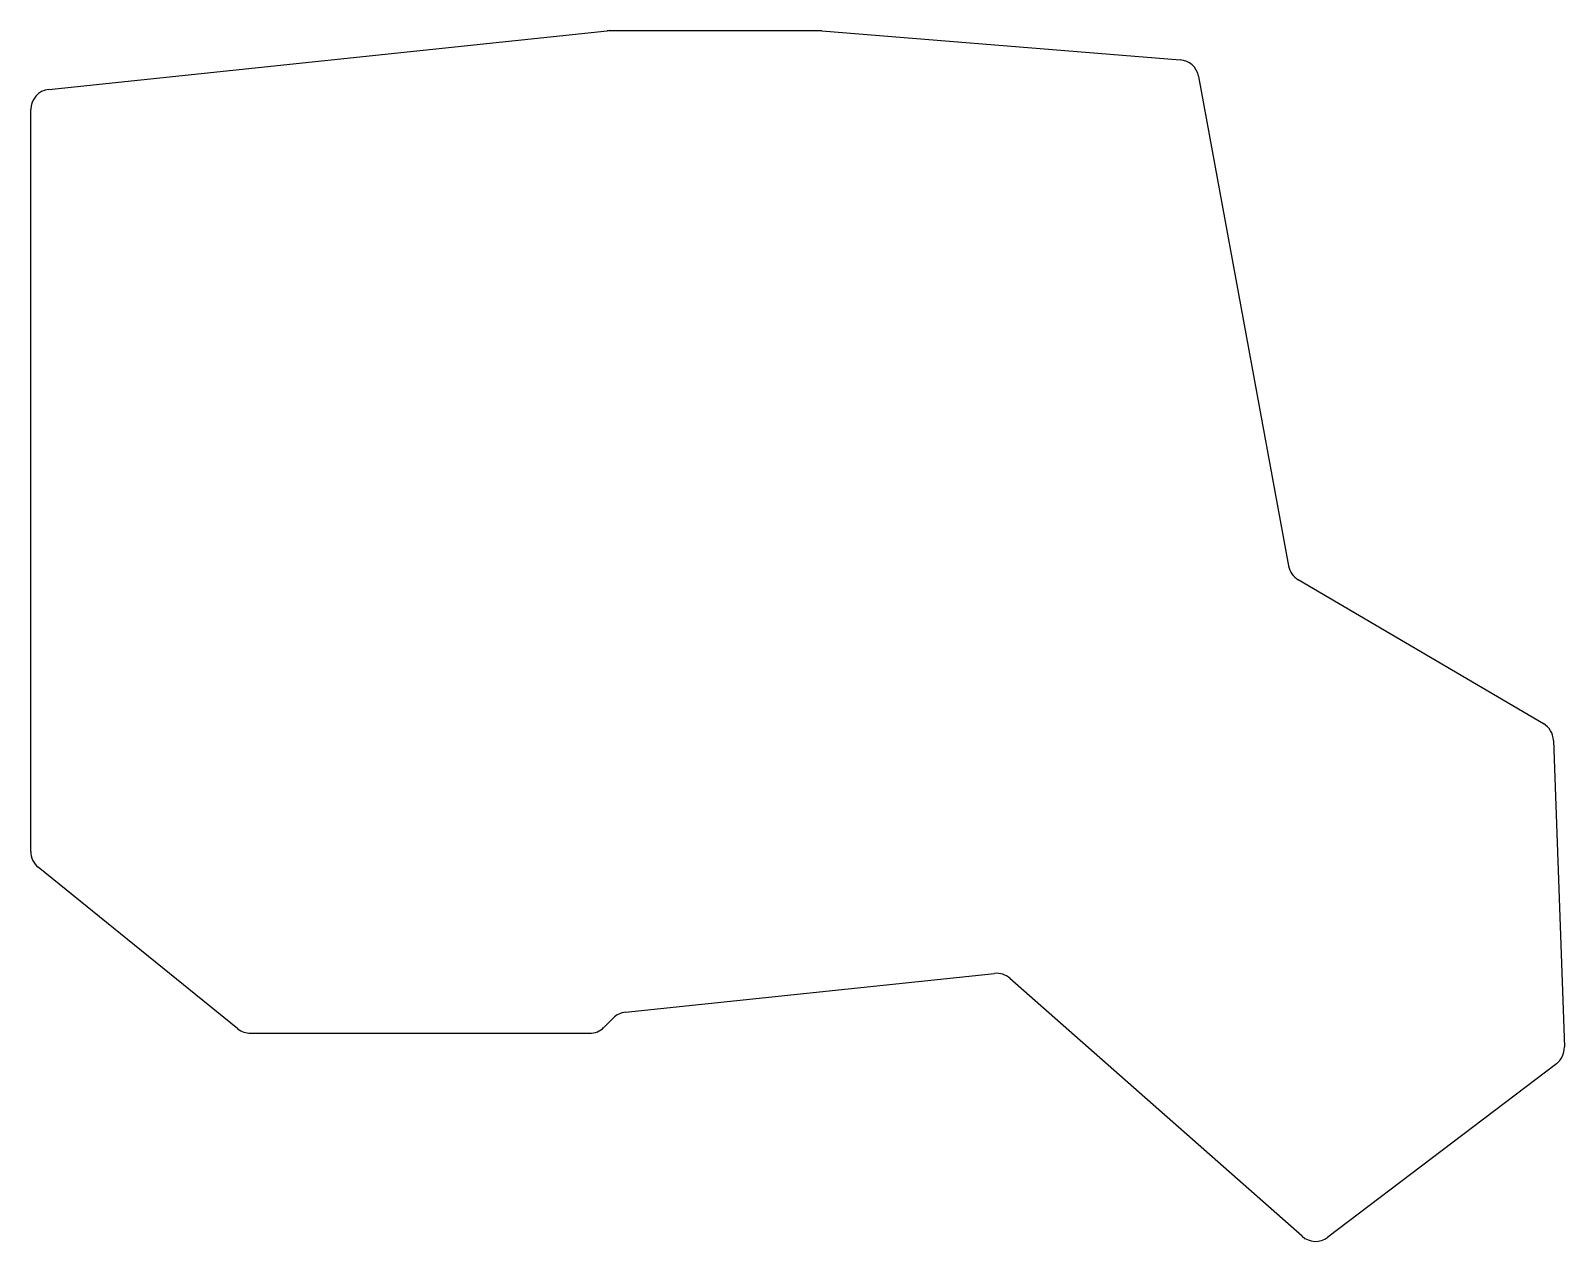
# Model space of a CAD drawing. Header units: millimetres. Extents: x 90 to 241, y -128 to -8.
import ezdxf

# ---------------------------------------------------------------- set-up
doc = ezdxf.new("R2010")
doc.units = ezdxf.units.MM

msp = doc.modelspace()

# ---------------------------------------------------------------- linework, layer by layer
for p, q in [((91.79, -14.31), (146.9, -8.51)), ((147.1, -8.5), (167.92, -8.5)), ((168.08, -8.51), (203.47, -11.38)), ((205.28, -13.01), (214.15, -61.35)), ((90, -89.55), (90, -16.3)), ((215.11, -62.71), (239.31, -76.92)), ((240.3, -78.58), (241.38, -108.85)), ((110.45, -107.05), (90.74, -91.1)), ((148.7, -105.43), (185.13, -101.59)), ((215.49, -127.54), (186.66, -102.08)), ((147.5, -106), (146.59, -106.91)), ((111.71, -107.5), (145.17, -107.5)), ((240.59, -110.51), (218.02, -127.64))]:
    msp.add_line(p, q)
for centre, start, end in [((147.1, -10.5), 90, 96.009), ((167.92, -10.5), 85.3645, 90), ((203.31, -13.37), 10.4044, 85.3645), ((92, -16.3), 96.009, 180), ((216.12, -60.99), 190.4044, 239.5778), ((238.3, -78.65), 2.0378, 59.5778), ((92, -89.55), 180, 231.009), ((185.34, -103.58), 48.5499, 96.009), ((148.91, -107.41), 96.009, 135), ((111.71, -105.5), 231.009, 270), ((145.17, -105.5), 270, 315), ((239.38, -108.92), 307.2061, 2.0378), ((216.81, -126.05), 228.5499, 307.2061)]:
    msp.add_arc(centre, 2, start, end)

doc.saveas('drawing.dxf')
